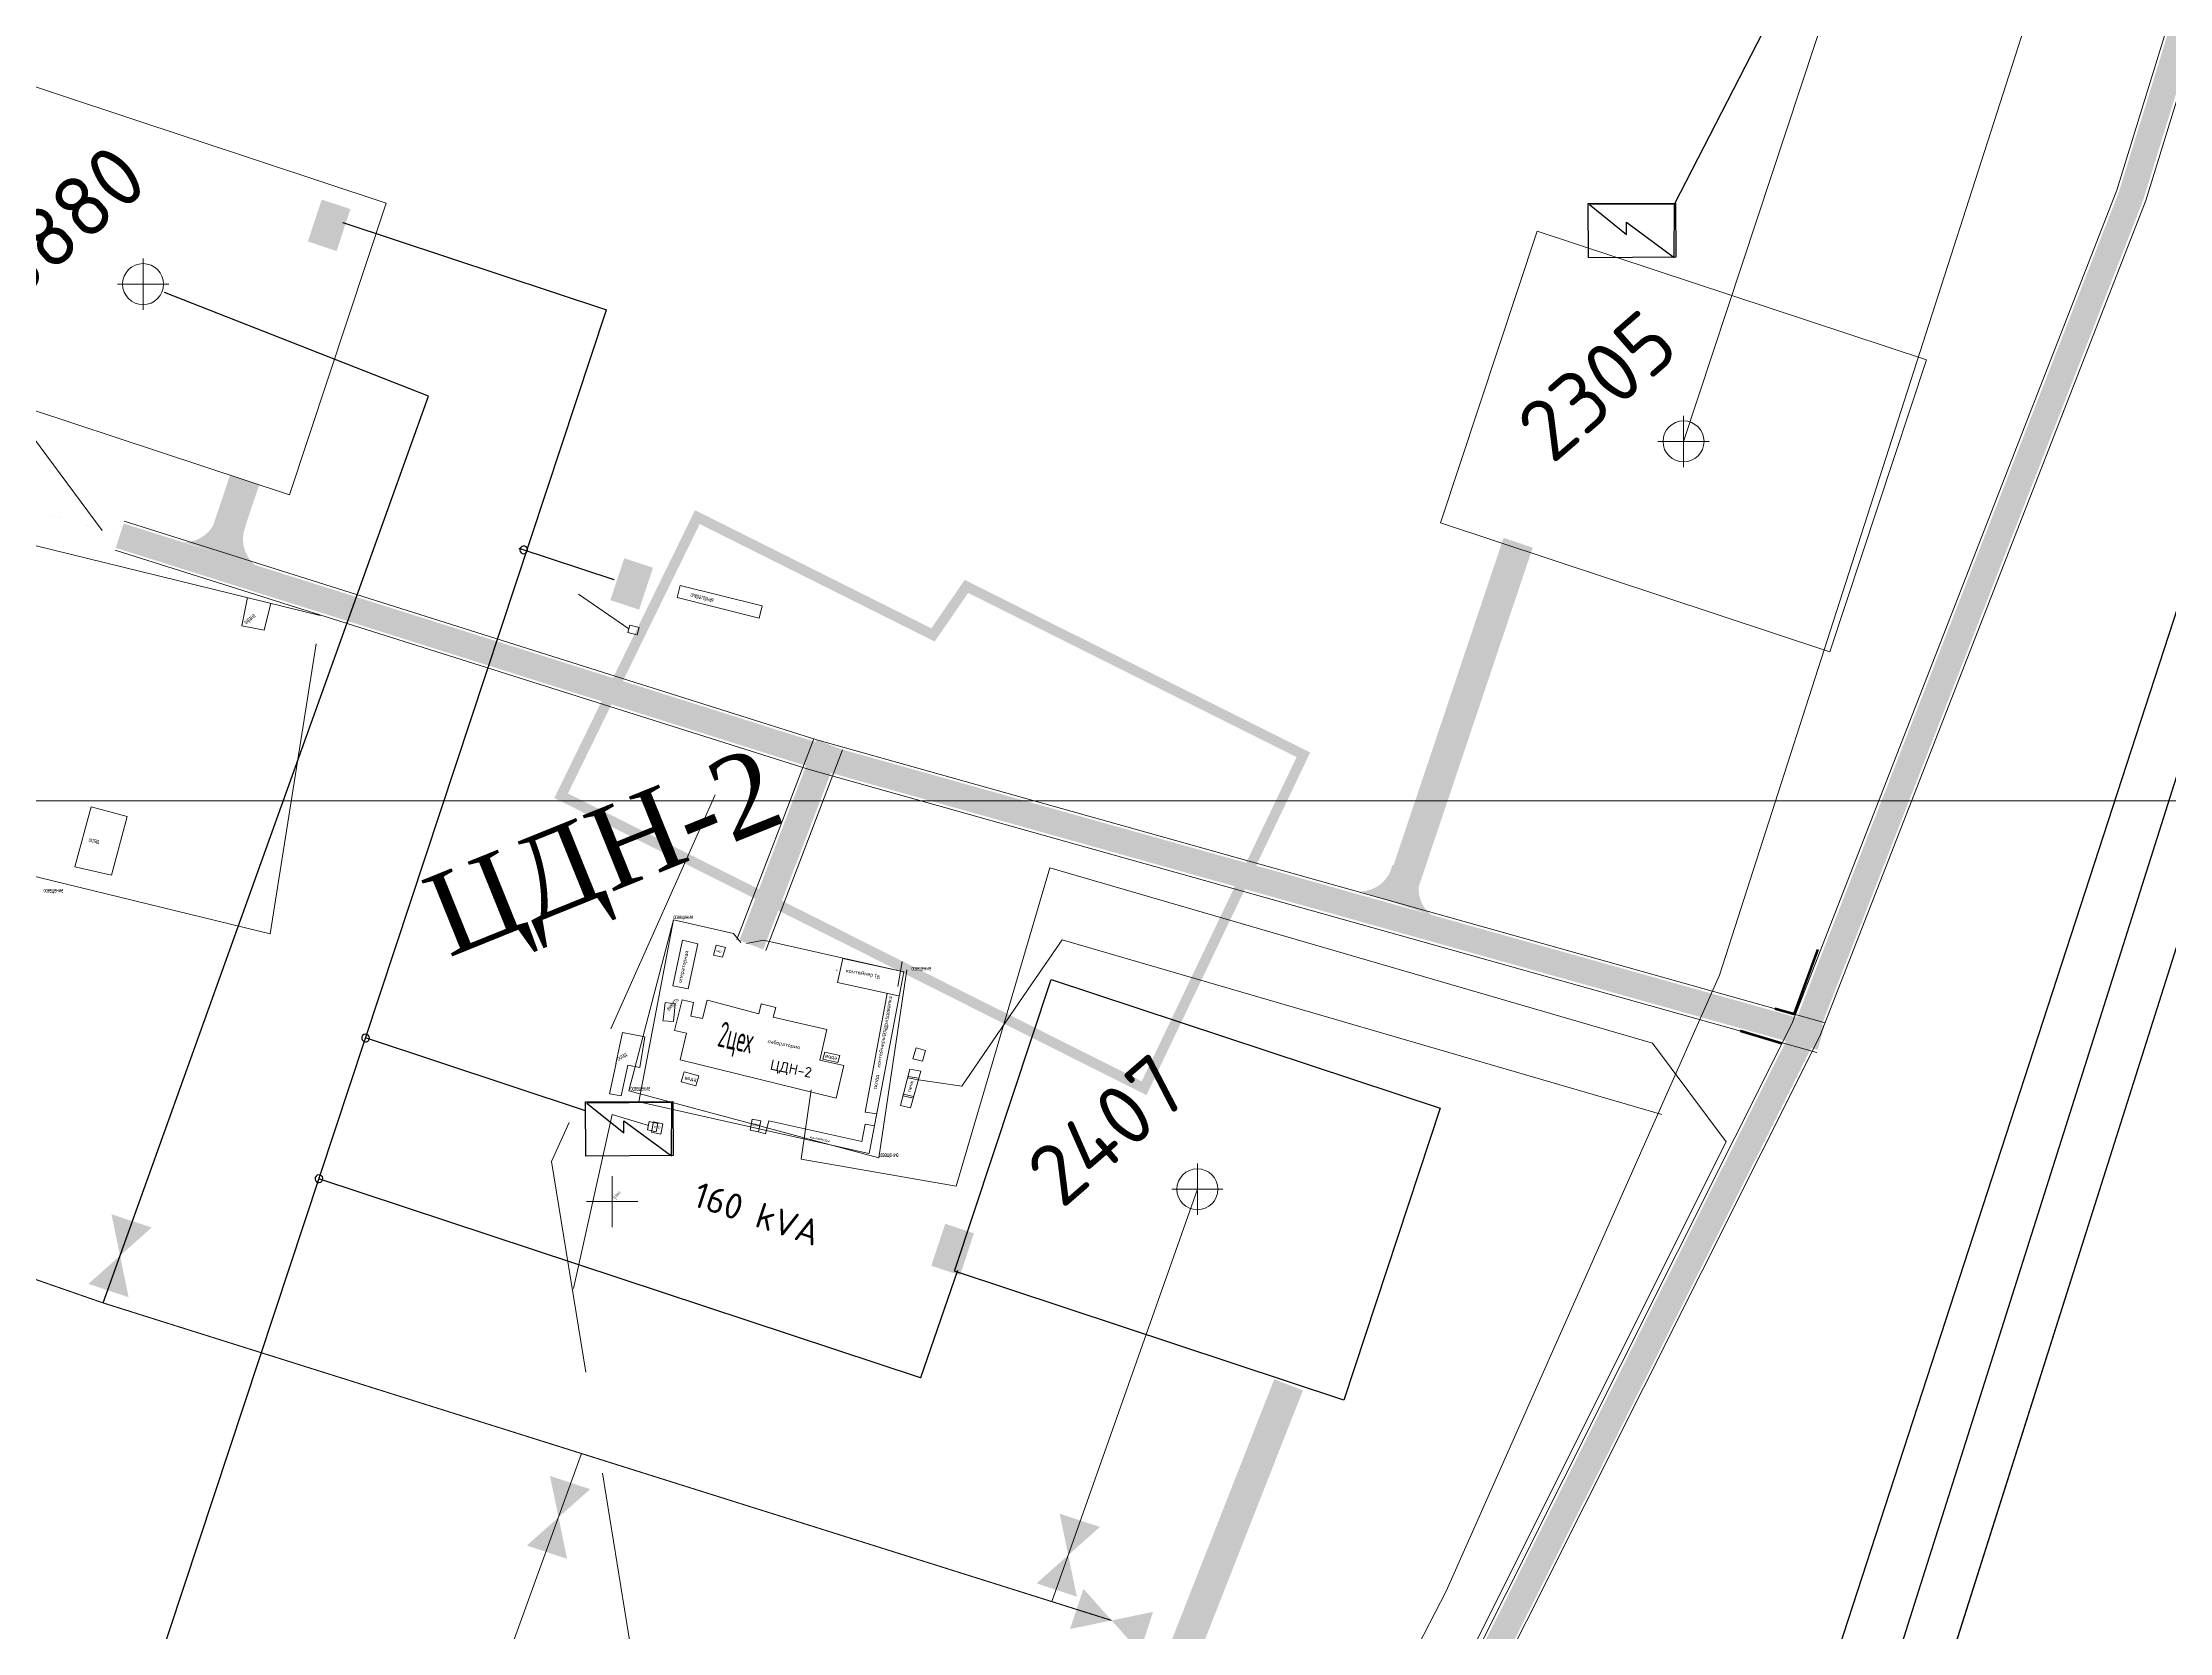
# Model space of a CAD drawing. Header units: millimetres. Extents: x 519 to 9564855, y -810 to 5021775.
# Drawn here: x 9534270.7 to 9534685.9, y 4997837.7 to 4998148.1 of the extents above; entities that cross this region are included whole.
import ezdxf

# ---------------------------------------------------------------- set-up
doc = ezdxf.new("R2010")
doc.units = ezdxf.units.MM
doc.header["$LTSCALE"] = 2
doc.header["$MEASUREMENT"] = 0
doc.header["$PDMODE"] = 2
doc.header["$PDSIZE"] = 5
doc.linetypes.add('92051501$0$GROUND2', pattern=[35, 25, -10])
for name, color, linetype in [('COMPOUND', 3, 'Continuous'), ('Existing roads', 41, 'Continuous'), ('Future Roads', 44, 'Continuous'), ('OilColl&Flowlines', 3, 'Continuous'), ('ROAD_FIELD', 255, '92051501$0$GROUND2'), ('ROAD_GROUND', 9, 'Continuous'), ('stage 7.frame', 7, 'Continuous'), ('Stage 9.Frame&Text', 7, 'Continuous'), ('STATION', 7, 'Continuous'), ('STATION_ELEV', 7, 'Continuous'), ('STATION_ID', 7, 'Continuous')]:
    doc.layers.add(name, color=color, linetype=linetype)
for name, color, linetype, lineweight in [('PPLINE_GAS', 4, 'GAS_LINE', 30), ('Оптиковолоконный кабель', 220, 'CAB6', 20), ('Электро', 1, 'Continuous', 30), ('Электроснаб', 1, 'Continuous', 18), ('Электроснабжене', 1, 'Continuous', 18)]:
    doc.layers.add(name, color=color, linetype=linetype, lineweight=lineweight)
doc.styles.add('92051501$0$STANDARD', font='simplex.shx')
doc.styles.add('Elect', font='isocpeur.ttf')
doc.styles.get("Standard").update_dxf_attribs({"font": 'isocpeur.ttf', "width": 0.5})
doc.linetypes.add('CAB', pattern='A,0.7,-0.43403,["K",Standard,S=0.9,R=0,X=-0.4,Y=-0.3],-0.8', length=1.93403)
doc.linetypes.add('CAB6', pattern='A,0.9,-0.9,["6",Standard,S=0.9,R=0,X=-0.8,Y=-0.4],11', length=12.8)
doc.linetypes.add('GAS_LINE', pattern='A,0.5,-0.2,["G",92051501$0$STANDARD,S=0.1,R=0,X=-0.1,Y=-0.05],-0.05', length=0.75)

# ---------------------------------------------------------------- blocks, each defined once
blk = doc.blocks.new('92051501$0$WELLPAD')
at = {"flags": 128}
blk.add_lwpolyline([(40, -30), (-40, -30), (-40, 30), (40, 30)], close=True, dxfattribs=at)

msp = doc.modelspace()

# ---------------------------------------------------------------- hatches: boundary and pattern name
at = {"layer": 'Future Roads', "linetype": 'ByBlock', "lineweight": 0, "ltscale": 25}
h = msp.add_hatch(color=256, dxfattribs=at)
edge = h.paths.add_edge_path()
edge.add_line((9534307.54787, 4998054.71241), (9534304.69974, 4998055.65481))
edge.add_arc((9534298.33359, 4998057.0278), 6.51252, 270.7393981, 347.8294369, ccw=False)
edge.add_line((9534298.41763, 4998050.51582), (9534305.39536, 4998048.20702))
edge.add_line((9534305.39536, 4998048.20702), (9534312.37308, 4998045.89822))
edge.add_arc((9534316.32468, 4998051.07487), 6.51252, 155.5536752, 232.643714, ccw=False)
edge.add_line((9534310.39601, 4998053.77002), (9534307.54787, 4998054.71241))
h = msp.add_hatch(color=256, dxfattribs=at)
edge = h.paths.add_edge_path()
edge.add_line((9534537.02064, 4997986.52517), (9534534.1725, 4997987.46757))
edge.add_arc((9534527.80636, 4997988.84056), 6.51252, 270.7393981, 347.8294369, ccw=False)
edge.add_line((9534527.8904, 4997982.32858), (9534534.86812, 4997980.01978))
edge.add_line((9534534.86812, 4997980.01978), (9534541.84585, 4997977.71098))
edge.add_arc((9534545.79744, 4997982.88763), 6.51252, 155.5536752, 232.643714, ccw=False)
edge.add_line((9534539.86878, 4997985.58278), (9534537.02064, 4997986.52517))
at = {"layer": 'Электро'}
for points in [[(9534322.46724, 4998109.22321), (9534328.07948, 4998107.36622), (9534330.7867, 4998115.54808), (9534325.17447, 4998117.40507)], [(9534381.52052, 4998039.20635), (9534387.13275, 4998037.34937), (9534389.83998, 4998045.53123), (9534384.22775, 4998047.38821)], [(9534444.17307, 4997909.27202), (9534449.7853, 4997907.41503), (9534452.49253, 4997915.59689), (9534446.8803, 4997917.45388)], [(9534444.17308, 4997909.262), (9534449.78532, 4997907.40501), (9534452.49254, 4997915.58687), (9534446.88031, 4997917.44386)]]:
    msp.add_hatch(color=256, dxfattribs=at).paths.add_polyline_path(points)
at = {"layer": 'Электроснаб', "lineweight": 0}
for points in [[(9534322.46724, 4998109.22321), (9534328.07948, 4998107.36622), (9534330.7867, 4998115.54808), (9534325.17447, 4998117.40507)], [(9534381.52052, 4998039.20635), (9534387.13275, 4998037.34937), (9534389.83998, 4998045.53123), (9534384.22775, 4998047.38821)], [(9534444.17307, 4997909.27202), (9534449.7853, 4997907.41503), (9534452.49253, 4997915.59689), (9534446.8803, 4997917.45388)], [(9534444.17308, 4997909.262), (9534449.78532, 4997907.40501), (9534452.49254, 4997915.58687), (9534446.88031, 4997917.44386)]]:
    msp.add_hatch(color=1, dxfattribs=at).paths.add_polyline_path(points)
at = {"layer": 'Электроснабжене', "lineweight": 0}
for points in [[(9534322.46724, 4998109.22321), (9534328.07948, 4998107.36622), (9534330.7867, 4998115.54808), (9534325.17447, 4998117.40507)], [(9534381.52052, 4998039.20635), (9534387.13275, 4998037.34937), (9534389.83998, 4998045.53123), (9534384.22775, 4998047.38821)], [(9534444.17307, 4997909.27202), (9534449.7853, 4997907.41503), (9534452.49253, 4997915.59689), (9534446.8803, 4997917.45388)], [(9534444.17308, 4997909.262), (9534449.78532, 4997907.40501), (9534452.49254, 4997915.58687), (9534446.88031, 4997917.44386)]]:
    msp.add_hatch(color=1, dxfattribs=at).paths.add_polyline_path(points)

# ---------------------------------------------------------------- linework, layer by layer
at = {"color": 5, "lineweight": 0}
for p, q in [((9534170.04123, 4998074.08306), (9534324.891, 4998036.219)), ((9534310.67752, 4998039.6945), (9534309.60042, 4998034.18104)), ((9534313.92701, 4998033.3358), (9534315.2108, 4998038.58601)), ((9534309.60042, 4998034.18104), (9534313.92701, 4998033.3358)), ((9534315.126, 4997974.04), (9534324.07652, 4998030.70337)), ((9534155.144, 4998013.159), (9534315.126, 4997974.04)), ((9534277.008, 4997987.118), (9534280.2, 4997998.851)), ((9534280.2, 4997998.851), (9534287.213, 4997996.966)), ((9534287.213, 4997996.966), (9534284.13921, 4997985.53018)), ((9534284.13921, 4997985.53018), (9534277.008, 4997987.118)), ((9534393.839, 4997976.762), (9534387.074, 4997941.268)), ((9534393.839, 4997976.762), (9534405.55175, 4997974.15212)), ((9534393.721, 4997963.912, -24.759), (9534395.59, 4997972.848, -23.6)), ((9534395.59, 4997972.848, -23.6), (9534398.624, 4997972.111, -22.716)), ((9534405.55175, 4997974.15212), (9534406.97156, 4997972.35863, -24.72778)), ((9534411.38288, 4997972.8528), (9534408.07022, 4997972.16792, -24.73089)), ((9534411.38288, 4997972.8528), (9534438.822, 4997966.643)), ((9534398.624, 4997972.111, -22.716), (9534396.692, 4997963.318, -24.736)), ((9534402.199, 4997971.82, -24.639), (9534401.66, 4997969.916, -24.621)), ((9534403.431, 4997969.476, -23.566), (9534401.66, 4997969.916, -24.621)), ((9534403.97, 4997971.38, -23.584), (9534402.199, 4997971.82, -24.639)), ((9534403.97, 4997971.38, -23.584), (9534403.43255, 4997969.47561, -23.56507)), ((9534426.90378, 4997969.24991), (9534425.87811, 4997964.56077)), ((9534438.822, 4997966.643), (9534426.90378, 4997969.24991)), ((9534425.673, 4997966.961, -24.715), (9534425.77089, 4997966.94389, -24.71224)), ((9534437.77751, 4997961.95386), (9534425.85928, 4997964.56077)), ((9534438.822, 4997966.643), (9534432.057, 4997931.149)), ((9534391.818, 4997957.353), (9534392.192, 4997960.629)), ((9534392.192, 4997960.629), (9534394.16633, 4997960.4036)), ((9534396.692, 4997963.318, -24.736), (9534393.721, 4997963.912, -24.759)), ((9534394.16633, 4997960.4036), (9534393.863, 4997956.917)), ((9534394.06637, 4997955.215), (9534395.523, 4997961.173)), ((9534395.523, 4997961.173), (9534397.76913, 4997960.62386)), ((9534397.76913, 4997960.62386), (9534397.195, 4997958.011)), ((9534399.506, 4997957.5032), (9534400.433, 4997961.116)), ((9534410.53, 4997958.467, -24.446), (9534400.46716, 4997961.11385, -22.45)), ((9534410.947, 4997960.391, -25.053), (9534410.53, 4997958.467, -24.446)), ((9534410.947, 4997960.391, -25.053), (9534413.794, 4997959.707, -25.051)), ((9534431.27, 4997939.255, -24.272), (9534435.5757, 4997962.43547)), ((9534391.78883, 4997957.09745), (9534391.818, 4997957.353)), ((9534393.863, 4997956.917), (9534391.78883, 4997957.09745)), ((9534397.195, 4997958.011), (9534399.506, 4997957.5032)), ((9534413.794, 4997959.707, -25.051), (9534413.285, 4997957.805, -24.444)), ((9534423.755, 4997955.408, -22.233), (9534413.285, 4997957.805, -24.444)), ((9534382.61481, 4997948.75078), (9534383.90981, 4997954.77078)), ((9534383.90981, 4997954.77078), (9534388.261, 4997953.976)), ((9534387.245, 4997947.987), (9534388.261, 4997953.976)), ((9534396.377, 4997954.672), (9534394.06637, 4997955.215)), ((9534395.151, 4997949.455), (9534396.377, 4997954.672)), ((9534422.418, 4997949.42, -21.859), (9534423.755, 4997955.408, -22.233)), ((9534381.339, 4997942.82), (9534382.634, 4997948.84)), ((9534383.651, 4997942.416), (9534384.946, 4997948.436)), ((9534384.946, 4997948.436), (9534387.245, 4997947.987)), ((9534425.621, 4997941.964, -24.282), (9534395.151, 4997949.455)), ((9534427.097, 4997948.35, -22.556), (9534422.418, 4997949.42, -21.859)), ((9534423.02055, 4997949.58115, -21.86711), (9534423.39112, 4997950.96585, -22.30902)), ((9534423.02055, 4997949.58115, -21.86711), (9534425.9147, 4997948.91932, -22.29823)), ((9534423.39112, 4997950.96585, -22.30902), (9534426.28527, 4997950.30402, -22.74014)), ((9534425.621, 4997941.964, -24.282), (9534427.097, 4997948.35, -22.556)), ((9534426.28527, 4997950.30402, -22.74014), (9534425.9147, 4997948.91932, -22.29823)), ((9534395.367, 4997945.156, -25.483), (9534395.92, 4997947.125, -24.836)), ((9534395.367, 4997945.156, -25.483), (9534398.209, 4997944.367, -26.373)), ((9534395.92, 4997947.125, -24.836), (9534398.762, 4997946.336, -25.726)), ((9534398.209, 4997944.367, -26.373), (9534398.762, 4997946.336, -25.726)), ((9534381.339, 4997942.82), (9534383.651, 4997942.416)), ((9534387.074, 4997941.268), (9534432.004, 4997931.166)), ((9534431.27, 4997939.255, -24.272), (9534433.53353, 4997938.89262, -24.26031)), ((9534433.53353, 4997938.89262, -24.26031), (9534431.27, 4997939.255, -24.272)), ((9534409.21849, 4997937.86481, -25.14148), (9534408.794, 4997935.71, -24.871)), ((9534408.794, 4997935.71, -24.871), (9534410.459, 4997935.382, -25.08)), ((9534409.21849, 4997937.86481, -25.14148), (9534410.88349, 4997937.53681, -25.35048)), ((9534410.88349, 4997937.53681, -25.35048), (9534410.459, 4997935.382, -25.08)), ((9534411.82, 4997935.044, -25.095), (9534410.459, 4997935.382, -25.08)), ((9534411.82, 4997935.044, -25.095), (9534412.4581, 4997937.5557, -22.05725)), ((9534430.607, 4997933.53, -22.541), (9534412.4581, 4997937.5557, -22.05725)), ((9534430.607, 4997933.53, -22.541), (9534431.225, 4997936.913, -22.389)), ((9534431.225, 4997936.913, -22.389), (9534433.08329, 4997936.58701, -24.295))]:
    msp.add_line(p, q, dxfattribs=at)
at = {"color": 1, "lineweight": 0}
for p, q in [((9534385.11557, 4998033.60734), (9534375.323, 4998040.403)), ((9534384.925, 4998032.882), (9534385.30615, 4998034.33269)), ((9534386.75761, 4998032.42861), (9534384.925, 4998032.882)), ((9534385.30615, 4998034.33269), (9534387.13185, 4998033.85301)), ((9534387.13185, 4998033.85301), (9534386.75761, 4998032.42861)), ((9534393.839, 4997976.762), (9534385.112, 4997943.376)), ((9534433.916, 4997930.332), (9534439.39392, 4997967.06007)), ((9534385.112, 4997943.376), (9534433.916, 4997930.332)), ((9534381.884, 4997938.802), (9534374.31293, 4997904.84833)), ((9534388.93119, 4997936.60934), (9534381.884, 4997938.802)), ((9534389.08538, 4997937.42769), (9534388.777, 4997935.791)), ((9534388.777, 4997935.791), (9534390.46967, 4997935.39293)), ((9534390.796, 4997937.046), (9534389.08538, 4997937.42769)), ((9534389.54, 4997935.347, -25.753), (9534389.922, 4997937.367, -25.751)), ((9534389.54, 4997935.347, -25.753), (9534391.376, 4997934.938, -25.765)), ((9534389.922, 4997937.367, -25.751), (9534391.758, 4997936.958, -25.763)), ((9534390.46967, 4997935.39293), (9534390.796, 4997937.046)), ((9534391.758, 4997936.958, -25.763), (9534391.376, 4997934.938, -25.765))]:
    msp.add_line(p, q, dxfattribs=at)
at = {"lineweight": 0}
for p, q in [((9534395.144, 4998042.095), (9534394.562, 4998039.714)), ((9534394.562, 4998039.714), (9534410.597, 4998035.708)), ((9534395.144, 4998042.095), (9534411.179, 4998038.089)), ((9534411.179, 4998038.089), (9534410.597, 4998035.708)), ((9534437.77751, 4997961.95386), (9534437.92299, 4997961.92614))]:
    msp.add_line(p, q, dxfattribs=at)
at = {"color": 3, "lineweight": 0}
msp.add_line((9534438.492, 4997968.65, -23.865), (9534437.637, 4997963.756, -23.881), dxfattribs=at)
at = {"color": 0, "lineweight": 0}
for p, q in [((9534440.593, 4997949.671, -23.419), (9534441.224, 4997951.775, -23.272)), ((9534441.224, 4997951.775, -23.272), (9534443.063, 4997951.267, -23.959)), ((9534439.946, 4997947.617, -24.872), (9534438.172, 4997940.557, -24.919)), ((9534442.105, 4997947.249, -24.824), (9534439.946, 4997947.617, -24.872)), ((9534442.449, 4997949.17, -24.016), (9534440.593, 4997949.671, -23.419)), ((9534443.063, 4997951.267, -23.959), (9534442.449, 4997949.17, -24.016)), ((9534439.52531, 4997945.94279, -0.0224), (9534441.64077, 4997945.58221, 0.02463)), ((9534439.59666, 4997946.22675, -0.0229), (9534441.71951, 4997945.86491, 0.0243)), ((9534440.115, 4997940.104, -26.062), (9534442.105, 4997947.249, -24.824)), ((9534438.172, 4997940.557, -24.919), (9534440.115, 4997940.104, -26.062)), ((9534438.64398, 4997942.43534, -24.92796), (9534440.63503, 4997941.97114, -26.09923)), ((9534438.72022, 4997942.73875, -24.88813), (9534440.71903, 4997942.27274, -26.06396))]:
    msp.add_line(p, q, dxfattribs=at)
at = {"layer": 'COMPOUND', "lineweight": 0, "const_width": 2, "elevation": 0}
msp.add_lwpolyline([(9534485.70489, 4997943.92098), (9534516.80727, 4998009.01984), (9534451.02317, 4998041.88928), (9534444.50812, 4998032.42248), (9534398.50896, 4998055.42416), (9534371.90697, 4998001.02513), (9534485.70489, 4997943.92098)], dxfattribs=at)
at = {"layer": 'Existing roads', "color": 0, "linetype": 'ByBlock', "lineweight": 0, "ltscale": 80}
msp.add_line((9533000, 4998000), (9548000, 4998000), dxfattribs=at)
at = {"layer": 'Future Roads', "linetype": 'ByBlock', "lineweight": 0, "ltscale": 25, "const_width": 6, "elevation": 0.00005}
msp.add_lwpolyline([(9534310.12195, 4998062.64079), (9534305.44167, 4998048.71595)], dxfattribs=at)
at = {"layer": 'Future Roads', "linetype": 'ByBlock', "lineweight": 0, "ltscale": 25, "const_width": 6}
for points in [[(9534558.72146, 4998050.4193), (9534535.10416, 4997980.1528)], [(9534444.19, 4997610.38), (9534413.42, 4997630.36), (9534513.91, 4997886.01)]]:
    msp.add_lwpolyline(points, dxfattribs=at)
at = {"layer": 'OilColl&Flowlines', "color": 6, "linetype": 'ByBlock', "lineweight": 30}
msp.add_line((9534974.39904, 4998919.89514), (9534501.77641, 4997467.12357), dxfattribs=at)
at = {"layer": 'OilColl&Flowlines', "color": 5, "lineweight": 0, "ltscale": 25}
msp.add_line((9534591, 4998070.2), (9534636.15981, 4998206.68319), dxfattribs=at)
at = {"layer": 'OilColl&Flowlines', "linetype": 'ByBlock', "lineweight": -2, "ltscale": 50}
for p, q in [((9534346, 4998079), (9534294.47249, 4998099.25947)), ((9534282.5, 4997902), (9534346, 4998079))]:
    msp.add_line(p, q, dxfattribs=at)
at = {"layer": 'OilColl&Flowlines', "color": 3, "linetype": 'ByBlock', "lineweight": 0}
for p, q in [((9534496.1, 4997924.2), (9534467.6993, 4997843.6861, -37.09295)), ((9534326, 4997735.3), (9534375.91636, 4997872.58589))]:
    msp.add_line(p, q, dxfattribs=at)
at = {"layer": 'OilColl&Flowlines', "linetype": 'ByBlock', "lineweight": -2, "ltscale": 50, "const_width": 0.2, "elevation": -37.26}
msp.add_lwpolyline([(9532806.3797, 4998394.6136), (9533134.23842, 4998284.62851), (9533371.36691, 4998206.16698), (9533566.41258, 4998141.62991), (9533806.28888, 4998062.25918), (9533967.57918, 4998008.89114), (9534122.8993, 4997957.564), (9534282.5, 4997902), (9534479.3647, 4997840.013)], dxfattribs=at)
at = {"layer": 'OilColl&Flowlines', "color": 3, "lineweight": 0}
for points in [[(9534284.13013, 4997919.32287), (9534291.98724, 4997916.7231), (9534285.80721, 4997911.21853)], [(9534279.62719, 4997905.71396), (9534285.80721, 4997911.21853), (9534287.4843, 4997903.11419)], [(9534369.71844, 4997868.24524), (9534377.57555, 4997865.64546), (9534371.39552, 4997860.1409)], [(9534469.22278, 4997860.86378, -32.91284), (9534477.07988, 4997858.26401, -32.91284), (9534470.89986, 4997852.75944, -32.91284)], [(9534365.2155, 4997854.63633), (9534371.39552, 4997860.1409), (9534373.07261, 4997852.03656)], [(9534464.71984, 4997847.25488, -32.91284), (9534470.89986, 4997852.75944, -32.91284), (9534472.57694, 4997844.6551, -32.91284)], [(9534471.26036, 4997838.33592, -37.26), (9534473.86013, 4997846.19302, -37.26), (9534479.3647, 4997840.013, -37.26)], [(9534484.86927, 4997833.83298, -37.26), (9534479.3647, 4997840.013, -37.26), (9534487.46904, 4997841.69008, -37.26)]]:
    msp.add_solid(points, dxfattribs=at)
at = {"layer": 'PPLINE_GAS', "linetype": 'GAS_LINE', "lineweight": 0, "ltscale": 20}
for p, q in [((9534779.85317, 4998530.92729), (9534598, 4997966)), ((9534598, 4997966), (9534544.7, 4997845.7)), ((9534544.7, 4997845.7), (9534434.4, 4997632.5))]:
    msp.add_line(p, q, dxfattribs=at)
at = {"layer": 'PPLINE_GAS', "linetype": 'GAS_LINE', "lineweight": 0}
for p, q in [((9534469.691, 4997972.873, -25.952), (9534463.81917, 4997964.31058)), ((9534586.768, 4997938.759, -25.428), (9534469.691, 4997972.873, -25.952)), ((9534450.124, 4997944.34, -26.054), (9534463.81917, 4997964.31058)), ((9534450.124, 4997944.34, -26.054), (9534441.64077, 4997945.58221, 0.02463))]:
    msp.add_line(p, q, dxfattribs=at)
at = {"layer": 'ROAD_FIELD', "lineweight": 0, "flags": 128}
for points in [[(9534282.33677, 4998052.81866), (9534156.15562, 4998222.60087), (9533994.638, 4998406.8)], [(9534443.3422, 4997619.82211), (9534421.89568, 4997648.96164), (9534392.44, 4997792.047), (9534370.05329, 4997929.62109), (9534406.1597, 4998010.61421)]]:
    msp.add_lwpolyline(points, dxfattribs=at)
at = {"layer": 'ROAD_FIELD', "lineweight": 0, "const_width": 0.001, "flags": 128}
msp.add_lwpolyline([(9534285.34042, 4998051.90569), (9534185.32263, 4998082.30648), (9534141.53602, 4998085.53081), (9534094.98396, 4998076.77905), (9534071.01658, 4998070.79105)], dxfattribs=at)
at = {"layer": 'ROAD_GROUND', "color": 8, "lineweight": 0, "const_width": 5}
for points in [[(9535202.27428, 4999767.83726), (9535200.76902, 4999762.93566), (9535122.86931, 4999517.83618), (9535033.27181, 4999229.54547), (9534940.67895, 4998947.36694), (9534864.28145, 4998710.17475), (9534802.07713, 4998518.96145), (9534678.40239, 4998118.24331), (9534614.89254, 4997955.27463), (9534347.25828, 4997421.49581)], [(9534617.85348, 4997953.80314), (9534420.97955, 4998009.07974), (9534285.7335, 4998051.79429)], [(9534424.01807, 4998011.08031), (9534409.03935, 4997971.88409)]]:
    msp.add_lwpolyline(points, dxfattribs=at)
at = {"layer": 'ROAD_GROUND', "lineweight": 0}
for points in [[(9535199.40644, 4999768.71788), (9535197.90995, 4999763.84436), (9535120.00733, 4999518.73571), (9535030.42135, 4999230.48081), (9534937.82593, 4998948.29449), (9534861.42861, 4998711.10282), (9534799.21725, 4998519.86789), (9534675.56779, 4998119.23162), (9534612.14807, 4997956.49425), (9534344.5765, 4997422.84045)], [(9535204.85913, 4999766.03502), (9535203.637, 4999762.055), (9535125.737, 4999516.955), (9535036.137, 4999228.655), (9534943.537, 4998946.455), (9534867.137, 4998709.255), (9534804.937, 4998518.055), (9534681.237, 4998117.255), (9534617.637, 4997954.055), (9534353.77902, 4997427.80773)], [(9534618.66444, 4997956.69145), (9534421.837, 4998011.955), (9534286.637, 4998054.655)], [(9534617.04253, 4997950.91483), (9534420.1221, 4998006.20448), (9534284.83001, 4998048.93357)], [(9534421.21572, 4998012.15122), (9534406.237, 4997972.955)], [(9534426.82042, 4998010.0094), (9534411.8417, 4997970.81318)]]:
    msp.add_lwpolyline(points, dxfattribs=at)
at = {"layer": 'ROAD_GROUND', "lineweight": 0, "const_width": 0.5}
for points in [[(9534608.82178, 4997959.45499), (9534612.58625, 4997958.39804), (9534617.22724, 4997971.00735)], [(9534602.04291, 4997955.12629), (9534610.22983, 4997952.66844)]]:
    msp.add_lwpolyline(points, dxfattribs=at)
at = {"layer": 'stage 7.frame', "color": 0, "linetype": 'ByBlock', "lineweight": 0}
msp.add_lwpolyline([(9534543.58308, 4998054.28298), (9534619.56361, 4998029.14241), (9534638.41904, 4998086.1278), (9534562.43852, 4998111.26838)], close=True, dxfattribs=at)
msp.add_circle((9534591, 4998070.2), 4, dxfattribs=at)
at = {"layer": 'stage 7.frame', "color": 0, "linetype": 'ByBlock', "lineweight": 0, "ltscale": 80}
msp.add_point((9534591, 4998070.2), dxfattribs=at)
at = {"layer": 'Stage 9.Frame&Text', "color": 0, "linetype": 'ByBlock', "lineweight": 0, "elevation": 0.00005}
msp.add_lwpolyline([(9534242.89218, 4998084.88591), (9534318.8727, 4998059.74533), (9534337.72814, 4998116.73072), (9534261.74761, 4998141.8713)], close=True, dxfattribs=at)
at = {"layer": 'Stage 9.Frame&Text', "color": 0, "linetype": 'ByBlock', "lineweight": 0}
for centre in [(9534290.3, 4998100.9), (9534496.1, 4997924.2)]:
    msp.add_circle(centre, 4, dxfattribs=at)
msp.add_point((9534290.3, 4998100.9), dxfattribs=at)
at = {"layer": 'Stage 9.Frame&Text', "color": 0, "linetype": 'ByBlock', "lineweight": 0, "ltscale": 80}
msp.add_point((9534496.1, 4997924.2), dxfattribs=at)
at = {"layer": 'STATION', "lineweight": 0}
msp.add_point((9534381.875, 4997921.777), dxfattribs=at)
at = {"layer": 'Оптиковолоконный кабель', "linetype": 'CAB', "lineweight": 0, "ltscale": 0.5, "elevation": -37.2261}
msp.add_lwpolyline([(9534420.7442, 4997943.6052), (9534418.7481, 4997930.0996), (9534448.9932, 4997924.8163), (9534467.3142, 4997986.9476), (9534584.9722, 4997952.7334), (9534599.30676, 4997933.42919), (9534419.9538, 4997574.7018), (9534217.7939, 4997630.0899), (9533869.2489, 4997728.4439)], dxfattribs=at)
at = {"layer": 'Электро'}
for p, q in [((9534942.99631, 4998779.16143, 0), (9534588.55582, 4997660.11893, 0)), ((9534589.26507, 4998116.52545), (9534655.99456, 4998246.65658, -0.00006)), ((9534576.04227, 4997653.72624, 0), (9534754.28559, 4998216.47754, 0)), ((9534589.26507, 4998116.52545), (9534572.66947, 4998116.42389)), ((9534572.66947, 4998116.42389), (9534579.88124, 4998110.59666)), ((9534589.19137, 4998106.08299), (9534589.26507, 4998116.52545)), ((9534329.26634, 4998112.91128), (9534380.76589, 4998095.87102, 0)), ((9534579.88124, 4998110.59666), (9534579.86671, 4998112.97189)), ((9534579.86671, 4998112.97189), (9534589.19137, 4998106.08299)), ((9534243.19076, 4997680.08781, 0), (9534380.76589, 4998095.87102, 0)), ((9534393.54501, 4997941.13368, 0), (9534376.94941, 4997941.03212, 0)), ((9534376.94941, 4997941.03212, 0), (9534384.16119, 4997935.20488, 0)), ((9534393.47132, 4997930.69122, 0), (9534393.54501, 4997941.13368, 0)), ((9534384.16119, 4997935.20488, 0), (9534384.14665, 4997937.58011, 0)), ((9534384.14665, 4997937.58011, 0), (9534393.47132, 4997930.69122, 0)), ((9534442.04076, 4997887.40196), (9534324.64056, 4997926.24756, 0.00001)), ((9534449.25258, 4997908.30463), (9534442.04076, 4997887.40196))]:
    msp.add_line(p, q, dxfattribs=at)
at = {"layer": 'Электро', "ltscale": 0.05}
for p, q in [((9534572.36431, 4998116.62595, 0), (9534589.41274, 4998116.73028, 0)), ((9534572.42902, 4998106.0536, 0), (9534572.36431, 4998116.62595, 0)), ((9534589.41274, 4998116.73028, 0), (9534589.47745, 4998106.15793, 0)), ((9534589.47745, 4998106.15793, 0), (9534572.42902, 4998106.0536, 0)), ((9534376.64426, 4997941.23417, 0), (9534393.69269, 4997941.33851, 0)), ((9534376.70896, 4997930.66182, 0), (9534376.64426, 4997941.23417, 0)), ((9534393.69269, 4997941.33851, 0), (9534393.75739, 4997930.76616, 0)), ((9534393.75739, 4997930.76616, 0), (9534376.70896, 4997930.66182, 0))]:
    msp.add_line(p, q, dxfattribs=at)
at = {"layer": 'Электро', "ltscale": 25}
for p, q in [((9534382.26018, 4998043.16182), (9534363.72324, 4998049.29535, 0)), ((9534376.65473, 4997939.52264, 0), (9534333.73231, 4997953.72489, 0))]:
    msp.add_line(p, q, dxfattribs=at)
at = {"layer": 'Электро'}
for centre, start, end in [((9534364.58065, 4998049.01591, 0), 161.9999999, 341.9999999), ((9534364.58065, 4998049.01591, 0), 341.9999999, 161.9999999), ((9534333.73231, 4997953.72489, 0), 162.0000001, 342.0000001), ((9534333.73231, 4997953.72489, 0), 342.0000001, 162.0000001), ((9534324.64056, 4997926.24756, 0.00001), 341.9999999, 161.9999999), ((9534324.64056, 4997926.24756, 0.00001), 161.9999999, 341.9999999)]:
    msp.add_arc(centre, 0.75, start, end, dxfattribs=at)
at = {"layer": 'Электроснаб', "color": 1, "linetype": 'ByBlock', "lineweight": 0}
for p, q in [((9534942.99631, 4998779.16143, 0), (9534588.55582, 4997660.11893, 0)), ((9534589.26507, 4998116.52545), (9534655.99456, 4998246.65658, -0.00006)), ((9534576.04227, 4997653.72624, 0), (9534754.28559, 4998216.47754, 0))]:
    msp.add_line(p, q, dxfattribs=at)
at = {"layer": 'Электроснаб', "color": 1, "lineweight": 0, "ltscale": 0.05}
for p, q in [((9534572.36431, 4998116.62595, 0), (9534589.41274, 4998116.73028, 0)), ((9534572.42902, 4998106.0536, 0), (9534572.36431, 4998116.62595, 0)), ((9534589.41274, 4998116.73028, 0), (9534589.47745, 4998106.15793, 0)), ((9534589.47745, 4998106.15793, 0), (9534572.42902, 4998106.0536, 0)), ((9534376.64426, 4997941.23417, 0), (9534393.69269, 4997941.33851, 0)), ((9534376.70896, 4997930.66182, 0), (9534376.64426, 4997941.23417, 0)), ((9534393.69269, 4997941.33851, 0), (9534393.75739, 4997930.76616, 0)), ((9534393.75739, 4997930.76616, 0), (9534376.70896, 4997930.66182, 0))]:
    msp.add_line(p, q, dxfattribs=at)
at = {"layer": 'Электроснаб', "color": 1, "lineweight": 0}
for p, q in [((9534589.26507, 4998116.52545), (9534572.66947, 4998116.42389)), ((9534572.66947, 4998116.42389), (9534579.88124, 4998110.59666)), ((9534589.19137, 4998106.08299), (9534589.26507, 4998116.52545)), ((9534329.26634, 4998112.91128), (9534380.76589, 4998095.87102, 0)), ((9534579.88124, 4998110.59666), (9534579.86671, 4998112.97189)), ((9534579.86671, 4998112.97189), (9534589.19137, 4998106.08299)), ((9534243.19076, 4997680.08781, 0), (9534380.76589, 4998095.87102, 0)), ((9534393.54501, 4997941.13368, 0), (9534376.94941, 4997941.03212, 0)), ((9534376.94941, 4997941.03212, 0), (9534384.16119, 4997935.20488, 0)), ((9534393.47132, 4997930.69122, 0), (9534393.54501, 4997941.13368, 0)), ((9534384.16119, 4997935.20488, 0), (9534384.14665, 4997937.58011, 0)), ((9534384.14665, 4997937.58011, 0), (9534393.47132, 4997930.69122, 0)), ((9534442.04076, 4997887.40196), (9534324.64056, 4997926.24756, 0.00001)), ((9534449.25258, 4997908.30463), (9534442.04076, 4997887.40196))]:
    msp.add_line(p, q, dxfattribs=at)
at = {"layer": 'Электроснаб', "color": 1, "lineweight": 0, "ltscale": 25}
for p, q in [((9534382.26018, 4998043.16182), (9534363.72324, 4998049.29535, 0)), ((9534376.65473, 4997939.52264, 0), (9534333.73231, 4997953.72489, 0))]:
    msp.add_line(p, q, dxfattribs=at)
at = {"layer": 'Электроснаб', "color": 1, "lineweight": 0}
for centre, start, end in [((9534364.58065, 4998049.01591, 0), 161.9999999, 341.9999999), ((9534364.58065, 4998049.01591, 0), 341.9999999, 161.9999999), ((9534333.73231, 4997953.72489, 0), 162.0000001, 342.0000001), ((9534333.73231, 4997953.72489, 0), 342.0000001, 162.0000001), ((9534324.64056, 4997926.24756, 0.00001), 341.9999999, 161.9999999), ((9534324.64056, 4997926.24756, 0.00001), 161.9999999, 341.9999999)]:
    msp.add_arc(centre, 0.75, start, end, dxfattribs=at)
at = {"layer": 'Электроснабжене', "color": 1, "linetype": 'ByBlock', "lineweight": 0}
for p, q in [((9534942.99631, 4998779.16143, 0), (9534588.55582, 4997660.11893, 0)), ((9534589.26507, 4998116.52545), (9534655.99456, 4998246.65658, -0.00006)), ((9534576.04227, 4997653.72624, 0), (9534754.28559, 4998216.47754, 0))]:
    msp.add_line(p, q, dxfattribs=at)
at = {"layer": 'Электроснабжене', "color": 1, "lineweight": 0, "ltscale": 0.05}
for p, q in [((9534572.36431, 4998116.62595, 0), (9534589.41274, 4998116.73028, 0)), ((9534572.42902, 4998106.0536, 0), (9534572.36431, 4998116.62595, 0)), ((9534589.41274, 4998116.73028, 0), (9534589.47745, 4998106.15793, 0)), ((9534589.47745, 4998106.15793, 0), (9534572.42902, 4998106.0536, 0)), ((9534376.64426, 4997941.23417, 0), (9534393.69269, 4997941.33851, 0)), ((9534376.70896, 4997930.66182, 0), (9534376.64426, 4997941.23417, 0)), ((9534393.69269, 4997941.33851, 0), (9534393.75739, 4997930.76616, 0)), ((9534393.75739, 4997930.76616, 0), (9534376.70896, 4997930.66182, 0))]:
    msp.add_line(p, q, dxfattribs=at)
at = {"layer": 'Электроснабжене', "color": 1, "lineweight": 0}
for p, q in [((9534589.26507, 4998116.52545), (9534572.66947, 4998116.42389)), ((9534572.66947, 4998116.42389), (9534579.88124, 4998110.59666)), ((9534589.19137, 4998106.08299), (9534589.26507, 4998116.52545)), ((9534329.26634, 4998112.91128), (9534380.76589, 4998095.87102, 0)), ((9534579.88124, 4998110.59666), (9534579.86671, 4998112.97189)), ((9534579.86671, 4998112.97189), (9534589.19137, 4998106.08299)), ((9534243.19076, 4997680.08781, 0), (9534380.76589, 4998095.87102, 0)), ((9534393.54501, 4997941.13368, 0), (9534376.94941, 4997941.03212, 0)), ((9534376.94941, 4997941.03212, 0), (9534384.16119, 4997935.20488, 0)), ((9534393.47132, 4997930.69122, 0), (9534393.54501, 4997941.13368, 0)), ((9534384.16119, 4997935.20488, 0), (9534384.14665, 4997937.58011, 0)), ((9534384.14665, 4997937.58011, 0), (9534393.47132, 4997930.69122, 0)), ((9534442.04076, 4997887.40196), (9534324.64056, 4997926.24756, 0.00001)), ((9534449.25258, 4997908.30463), (9534442.04076, 4997887.40196))]:
    msp.add_line(p, q, dxfattribs=at)
at = {"layer": 'Электроснабжене', "color": 1, "lineweight": 0, "ltscale": 25}
for p, q in [((9534382.26018, 4998043.16182), (9534363.72324, 4998049.29535, 0)), ((9534376.65473, 4997939.52264, 0), (9534333.73231, 4997953.72489, 0))]:
    msp.add_line(p, q, dxfattribs=at)
at = {"layer": 'Электроснабжене', "color": 1, "lineweight": 0}
for centre, start, end in [((9534364.58065, 4998049.01591, 0), 161.9999999, 341.9999999), ((9534364.58065, 4998049.01591, 0), 341.9999999, 161.9999999), ((9534333.73231, 4997953.72489, 0), 162.0000001, 342.0000001), ((9534333.73231, 4997953.72489, 0), 342.0000001, 162.0000001), ((9534324.64056, 4997926.24756, 0.00001), 341.9999999, 161.9999999), ((9534324.64056, 4997926.24756, 0.00001), 161.9999999, 341.9999999)]:
    msp.add_arc(centre, 0.75, start, end, dxfattribs=at)

# ---------------------------------------------------------------- block references
at = {"layer": 'Stage 9.Frame&Text', "color": 0, "linetype": 'ByBlock', "lineweight": 0, "xscale": 1.000397499139614, "yscale": 1.000397499139614, "zscale": 1.000397499139614, "rotation": 341.6915560444714}
msp.add_blockref('92051501$0$WELLPAD', (9534496.11016, 4997924.10831, 0.00005), dxfattribs=at)

# ---------------------------------------------------------------- texts
at = {"color": 5, "lineweight": 0}
for s, height, rotation, p in [('операторная', 0.75, 77.4310691, (9534395.41666, 4997964.46621, 38.05725)), ('охр.', 0.5, 348.3146124, (9534402.12639, 4997970.56761)), ('контейнер', 0.75, 350.8540032, (9534427.4571, 4997966.56607)), ('ТБ', 0.75, 350.8540032, (9534432.90102, 4997965.43345)), ('раздевалка', 0.75, 80.6981822, (9534435.568, 4997956.06792, 38.05725)), ('лаборатория', 0.75, 348.3146124, (9534412.1522, 4997952.81387)), ('контейнеры', 0.75, 80.6981822, (9534434.17802, 4997947.89624, 38.05725)), ('ЦДН-2', 2, 348.3146124, (9534412.57584, 4997947.5965)), ('вода', 0.75, 348.3146124, (9534423.38906, 4997949.95294, 32.7885)), ('вода', 0.75, 348.3146124, (9534395.96723, 4997945.66971, 32.7885)), ('склад', 0.75, 80.6981822, (9534433.49781, 4997943.66688, 38.05725)), ('СПМТ', 0.5, 348.1494488, (9534408.97567, 4997936.65767, 25.752)), ('контейнера', 0.5, 348.3146124, (9534420.40993, 4997934.18175))]:
    msp.add_text(s, height=height, rotation=rotation, dxfattribs=at).set_placement(p)
at = {"color": 0, "lineweight": 0}
msp.add_text('печь', height=0.75, rotation=77.2609585, dxfattribs=at).set_placement((9534440.18022, 4997943.06845, 38.05725))
at = {"color": 1, "lineweight": 0}
msp.add_text('КТП', height=0.5, rotation=348.1494488, dxfattribs=at).set_placement((9534389.97011, 4997936.14316))
at = {"lineweight": 0, "insert": (9534397.35613, 4998040.87749), "char_height": 1, "attachment_point": 1, "rotation": 346.0247184}
msp.add_mtext('операторная', dxfattribs=at)
at = {"color": 5, "lineweight": 0, "attachment_point": 1}
for s, insert, char_height, rotation in [('охрана', (9534309.80187, 4998035.22604), 1, 39.8780802), ('{\\C5;емкость}', (9534392.2436, 4997959.65267), 1, 47.8168404), ('2цех', (9534403.34986, 4997957.03089), 5, 347.2000996)]:
    msp.add_mtext(s, dxfattribs=dict(at, insert=insert, char_height=char_height, rotation=rotation))
at = {"color": 5, "lineweight": 0, "char_height": 1, "width": 0.1283165, "attachment_point": 1}
for insert, rotation in [((9534279.84524, 4997993.04638), 348.0397241), ((9534434.28965, 4997954.23287), 78.1518965), ((9534382.5792, 4997950.09172), 31.2469092)]:
    msp.add_mtext('склад', dxfattribs=dict(at, insert=insert, rotation=rotation))
at = {"color": 1, "lineweight": 0, "char_height": 1, "attachment_point": 1}
for insert in [(9534270.88855, 4997983.12848), (9534393.839, 4997977.92867), (9534440.28419, 4997967.91045), (9534385.44475, 4997944.45373), (9534433.916, 4997931.49867)]:
    msp.add_mtext('освещение', dxfattribs=dict(at, insert=insert))
at = {"layer": 'COMPOUND', "color": 0, "lineweight": 0, "insert": (9534344.00004, 4997984.2222, -0.00006), "char_height": 16, "attachment_point": 1, "rotation": 22, "style": 'Elect'}
msp.add_mtext('{\\fTimes New Roman|b0|i0|c204|p18;ЦДН-\\fTimes New Roman|b0|i0|c0|p18;2}', dxfattribs=at)
at = {"layer": 'stage 7.frame', "color": 0, "linetype": 'ByBlock', "lineweight": 0, "style": 'Elect'}
msp.add_text('2305', height=12, rotation=41, dxfattribs=at).set_placement((9534565.38564, 4998065.55346))
at = {"layer": 'Stage 9.Frame&Text', "color": 0, "linetype": 'ByBlock', "lineweight": 0, "style": 'Elect'}
for s, p in [('3880', (9534265.70807, 4998097.16493)), ('2407', (9534469.6819, 4997920.16267))]:
    msp.add_text(s, height=12, rotation=41, dxfattribs=at).set_placement(p)
at = {"layer": 'STATION_ELEV', "lineweight": 0}
msp.add_text('  0.000', height=0.5, rotation=45, dxfattribs=at).set_placement((9534381.875, 4997921.777))
at = {"layer": 'STATION_ID', "lineweight": 0}
msp.add_text('  1', height=0.5, dxfattribs=at).set_placement((9534381.875, 4997921.777))
at = {"layer": 'Электро', "ltscale": 0.05}
msp.add_text('160 kVA', height=5, rotation=341.691556, dxfattribs=at).set_placement((9534397.33672, 4997921.01284, -0.00006))
at = {"layer": 'Электроснаб', "color": 1, "lineweight": 0, "ltscale": 0.05}
msp.add_text('160 kVA', height=5, rotation=341.691556, dxfattribs=at).set_placement((9534397.33672, 4997921.01284, -0.00006))
at = {"layer": 'Электроснабжене', "color": 1, "lineweight": 0, "ltscale": 0.05}
msp.add_text('160 kVA', height=5, rotation=341.691556, dxfattribs=at).set_placement((9534397.33672, 4997921.01284, -0.00006))

doc.saveas('drawing.dxf')
